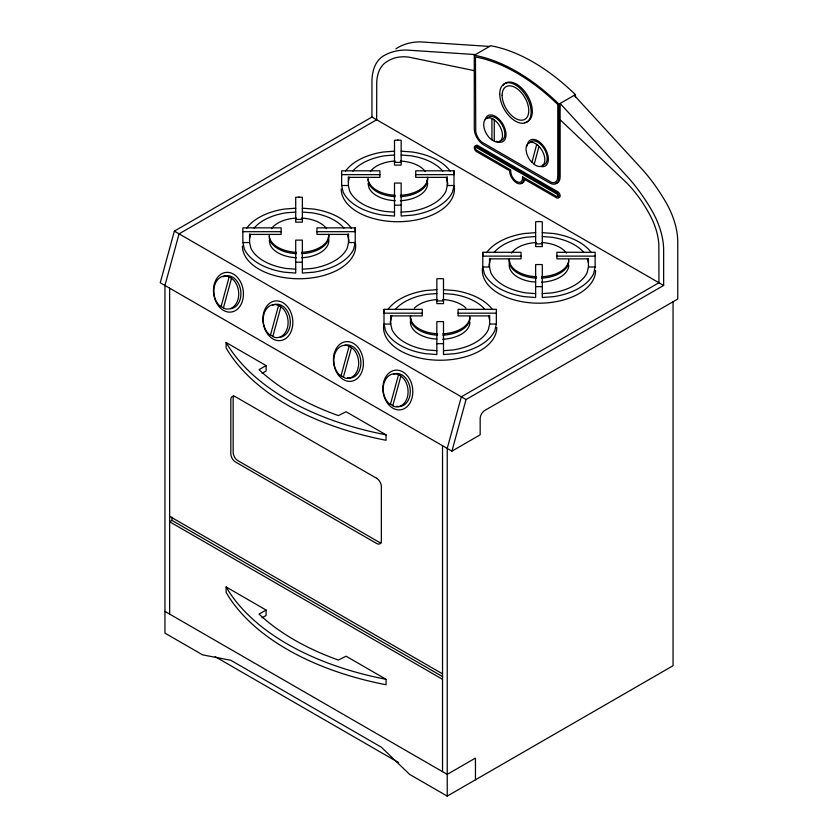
<?xml version="1.0" encoding="UTF-8"?>
<svg xmlns="http://www.w3.org/2000/svg" width="838" height="838" viewBox="0 0 838 838"><rect width="100%" height="100%" fill="white"/><g stroke="black" fill="none" stroke-linecap="round" stroke-linejoin="round"><path stroke-width="1.26" d="M249.567 238.715L250.583 234.284M348.367 181.678L349.373 177.247M348.493 234.41L316.953 234.41L316.953 227.852L355.207 227.852L355.207 242.559L353.709 249.096A56.607 32.682 0 0 1 313.684 272.203L302.361 273.062L302.361 240.118L295.709 240.118L295.709 273.062L284.375 272.203A56.607 32.682 0 0 1 244.35 249.096L242.863 242.559L242.863 227.852L281.118 227.852L281.118 234.41L249.567 234.41M390.707 315.895L422.258 315.895L422.258 309.337L384.003 309.337L384.003 313.182L422.258 313.182M391.723 315.769L390.267 322.117L391.975 329.575A49.903 28.806 0 0 0 427.254 349.949L436.839 350.682M447.293 177.363L415.742 177.363L415.742 170.805L453.997 170.805L453.997 185.512L452.51 192.059A56.607 32.682 0 0 1 412.485 215.167L401.161 216.026L401.161 183.072L394.499 183.072L394.499 216.026L383.176 215.167A56.607 32.682 0 0 1 343.151 192.059L341.653 185.512L341.653 170.805L379.918 170.805L379.918 177.363L348.367 177.363M489.507 258.848L521.047 258.848L521.047 252.29L482.793 252.29L482.793 256.135L521.047 256.135M490.513 258.733L489.067 265.08L490.764 272.539A49.903 28.806 0 0 0 526.055 292.912L535.639 293.635M489.633 315.538L489.633 324.044L488.365 329.575A49.903 28.806 0 0 1 453.086 349.949L443.501 350.682M384.003 309.337L384.003 324.044L385.49 330.581A56.607 32.682 0 0 0 425.515 353.688L436.839 354.547L436.839 321.603L443.501 321.603L443.501 354.547L454.825 353.688A56.607 32.682 0 0 0 494.849 330.581L496.347 324.044L496.347 309.337L458.082 309.337L458.082 315.895L489.633 315.895M588.433 258.502L588.433 266.997L587.166 272.539A49.903 28.806 0 0 1 551.886 292.912L542.291 293.635M482.793 252.29L482.793 266.997L484.291 273.544A56.607 32.682 0 0 0 524.316 296.652L535.639 297.511L535.639 264.557L542.291 264.557L542.291 297.511L553.625 296.652A56.607 32.682 0 0 0 593.65 273.544L595.137 266.997L595.137 252.29L556.882 252.29L556.882 258.848L588.433 258.848M531.91 162.321L536.697 144.461M534.183 164.332L538.97 146.472M555.437 183.501A13.303 7.678 60 0 0 560.14 176.808L560.14 103.462L629.139 178.62A120.588 69.627 60 0 1 652.048 210.893A56.68 32.724 60 0 1 663.644 249.975L663.644 285.454L371.957 117.048L174.356 231.131L160.247 282.741L451.933 451.137L480.164 434.838L480.164 418.55A6.652 3.844 -60 0 1 484.867 410.4L677.753 299.03L677.753 241.836A56.68 32.724 60 0 0 666.158 202.744A120.588 69.627 60 0 0 643.249 170.47L574.25 95.323M221.012 306.781L229.162 276.98M223.358 308.143L231.508 278.342M270.412 335.305L278.562 305.503M272.759 336.666L280.908 306.855M340.972 376.042L349.132 346.241M343.329 377.404L351.478 347.602M390.372 404.565L398.521 374.764M392.729 405.927L400.878 376.115M451.933 451.137L466.043 399.527L663.644 285.454M474.277 55.256A184.632 106.594 60 0 1 558.967 104.142L558.967 177.488A13.303 7.678 60 0 1 549.55 182.914L483.694 144.89A13.303 7.678 60 0 1 474.277 128.591L474.277 55.256L490.743 45.744A184.632 106.594 60 0 1 575.423 94.642L575.423 97.208M558.967 104.142L575.423 94.642M266.096 365.578L259.068 369.642L259.445 370.029A243.669 140.679 0 0 0 338.374 415.596L346.084 411.751L386.067 434.838L386.067 440.275A253.663 146.451 0 0 1 226.113 347.927L226.113 342.491L266.096 365.578L266.096 371.014L262.084 373.329M442.611 676.633L172.01 520.408L169.653 521.76L442.527 679.304M266.096 610.043L259.068 614.097L259.445 614.484A243.669 140.679 0 0 0 338.374 660.051L346.084 656.217L386.067 679.304L386.067 684.74A253.663 146.451 0 0 1 226.113 592.382L226.113 586.956L266.096 610.043L266.096 615.469L262.084 617.795M474.182 70.612L409.174 57.194A82.679 47.735 60 0 0 386.926 61.614L385.333 62.672A50.029 28.88 60 0 0 376.744 81.715L376.66 119.761L179.07 233.844L164.95 285.454L164.95 633.13L202.587 654.855L230.817 660.292L381.363 747.213L409.593 774.375L447.23 796.1L673.05 665.728L673.05 301.533M394.499 151.165L383.176 152.024A56.607 32.682 0 0 0 345.528 171.088M394.499 155.04L384.914 155.763A49.903 28.806 0 0 0 352.882 171.088M295.709 208.201L284.375 209.06A56.607 32.682 0 0 0 246.728 228.125M295.709 212.077L286.114 212.81A49.903 28.806 0 0 0 254.082 228.125M401.161 205.163L394.499 205.163M401.161 212.15L410.746 211.427A49.903 28.806 0 0 0 446.026 191.054L447.733 183.595L446.277 177.247M535.639 232.65L524.316 233.509A56.607 32.682 0 0 0 486.669 252.573M535.639 236.526L526.055 237.248A49.903 28.806 0 0 0 494.011 252.573M302.361 262.2L295.709 262.2M302.361 269.187L311.946 268.464A49.903 28.806 0 0 0 347.236 248.09L348.933 240.632L347.487 234.284M436.839 289.686L425.515 290.556A56.607 32.682 0 0 0 387.868 309.61M436.839 293.562L427.254 294.295A49.903 28.806 0 0 0 395.222 309.61M542.291 286.648L535.639 286.648M443.501 343.685L436.839 343.685M394.499 162.383L401.161 162.383M341.653 174.65L379.918 174.65M415.742 174.65L453.997 174.65L453.997 170.805M341.653 185.512L348.367 185.512L349.635 191.054A49.903 28.806 0 0 0 384.914 211.427L394.499 212.15M453.997 185.512L447.293 185.512L447.293 177.017M295.709 219.43L302.361 219.43M242.863 231.686L281.118 231.686M316.953 231.686L355.207 231.686L355.207 227.852M242.863 242.559L249.567 242.559L250.834 248.09A49.903 28.806 0 0 0 286.114 268.464L295.709 269.187M355.207 242.559L348.493 242.559L348.493 234.053M535.639 243.868L542.291 243.868M556.882 256.135L595.137 256.135M482.793 266.997L489.507 266.997L489.507 258.502M588.433 266.997L595.137 266.997M436.839 300.915L443.501 300.915M458.082 313.182L496.347 313.182M384.003 324.044L390.707 324.044L390.707 315.538M489.633 324.044L496.347 324.044M489.57 46.425L420.571 41.9A120.588 69.627 60 0 0 397.662 47.724A56.68 32.724 60 0 0 395.903 48.908M475.46 54.575L406.451 50.05A120.588 69.627 60 0 0 383.553 55.874A56.68 32.724 60 0 0 371.957 81.579L371.957 117.048M401.161 151.165L412.485 152.024A56.607 32.682 0 0 1 450.132 171.088M401.161 155.04L410.746 155.763A49.903 28.806 0 0 1 442.778 171.088M302.361 208.201L313.684 209.06A56.607 32.682 0 0 1 351.332 228.125M302.361 212.077L311.946 212.81A49.903 28.806 0 0 1 343.989 228.125M542.291 232.65L553.625 233.509A56.607 32.682 0 0 1 591.272 252.573M542.291 236.526L551.886 237.248A49.903 28.806 0 0 1 583.918 252.573M535.639 282.018L531.261 281.683A29.77 17.189 0 0 1 509.776 261.728M443.501 289.686L454.825 290.556A56.607 32.682 0 0 1 492.472 309.61M443.501 293.562L453.086 294.295A49.903 28.806 0 0 1 485.118 309.61M436.839 339.055L432.471 338.72A29.77 17.189 0 0 1 410.976 318.765M174.356 231.131L466.043 399.527M169.653 516.334L442.527 673.867M164.95 611.394L447.23 774.375L475.46 758.076L475.46 779.801M215.209 656.709L398.459 762.507M560.14 119.761L626.426 182.621A82.679 47.735 60 0 1 648.664 212.726L650.257 215.617A50.029 28.88 60 0 1 658.846 244.591L658.93 282.741L461.34 396.814L447.23 448.424L447.23 796.1M587.417 258.733L588.433 263.163M488.627 315.769L489.633 320.2M368.06 183.595L369.076 188.047A29.77 17.189 0 0 0 395.243 200.711M269.26 240.632L270.276 245.084A29.77 17.189 0 0 0 296.443 257.758M494.273 119.96L494.273 141.308M491.916 118.598L491.916 139.946M442.527 445.711L442.527 771.651M348.367 177.017L348.367 185.512M249.567 234.053L249.567 242.559M172.01 517.151L172.01 520.408M169.653 288.167L169.653 614.118M386.067 434.838A253.663 146.451 0 0 1 226.113 342.491M386.067 679.304A253.663 146.451 0 0 1 226.113 586.956M233.802 395.819A6.652 3.844 60 0 0 233.163 398.176L233.163 452.499A6.652 3.844 60 0 0 237.877 460.649L379.006 542.134A6.652 3.844 60 0 0 381.363 542.762M344.03 345.57A16.634 12.361 81.8 0 1 360.769 360.55A16.634 12.361 81.8 0 1 347.487 377.854M496.777 327.553A56.607 32.682 0 0 1 438.065 360.214A56.607 32.682 0 0 1 383.72 325.123M487.307 118.462A13.293 7.678 60 0 1 502.098 124.757A13.293 7.678 60 0 1 500.15 140.7M469.94 322.117A29.77 17.189 0 0 1 442.757 339.243M469.94 318.042A29.77 17.189 0 0 1 442.757 335.169M437.583 335.169A29.77 17.189 0 0 1 410.662 315.8M469.94 316.691A29.77 17.189 0 0 1 442.757 333.807M437.583 333.807A29.77 17.189 0 0 1 410.4 316.691M414.391 308.091A29.77 17.189 0 0 1 437.583 299.564M442.757 299.564A29.77 17.189 0 0 1 465.949 308.091M485.223 119.53A14.969 8.642 60 0 1 496.986 117.383A14.969 8.642 60 0 1 506.026 135.054A14.969 8.642 60 0 1 496.368 141.297M527.249 145.885A14.969 8.642 60 0 1 537.483 140.637A14.969 8.642 60 0 1 548.262 157.314A14.969 8.642 60 0 1 540.531 166.427M568.74 261.006A29.77 17.189 0 0 1 541.558 278.132M536.383 278.132A29.77 17.189 0 0 1 509.452 258.764M568.74 259.644A29.77 17.189 0 0 1 541.558 276.77M536.383 276.77A29.77 17.189 0 0 1 509.2 259.644M511.463 253.076A29.77 17.189 0 0 1 536.383 242.528M541.558 242.528A29.77 17.189 0 0 1 566.467 253.076M393.431 374.094A16.634 12.361 81.8 0 1 410.17 389.073A16.634 12.361 81.8 0 1 396.887 406.367M503.02 85.413A22.207 12.821 60 0 1 527.72 95.92A22.207 12.821 60 0 1 524.473 122.568M595.577 270.517A56.607 32.682 0 0 1 535.796 303.147A56.607 32.682 0 0 1 482.709 266.861M272.465 305.283A16.634 12.361 81.8 0 1 289.707 316.953A16.634 12.361 81.8 0 1 280.164 337.232M328.224 237.28A29.77 17.189 0 0 1 301.617 257.758M328.548 234.315A29.77 17.189 0 0 1 301.617 253.684M296.443 253.684A29.77 17.189 0 0 1 269.26 236.557M328.8 235.206A29.77 17.189 0 0 1 301.617 252.322M296.443 252.322A29.77 17.189 0 0 1 269.26 235.206M271.533 228.627A29.77 17.189 0 0 1 296.443 218.079M301.617 218.079A29.77 17.189 0 0 1 326.537 228.627M355.291 242.412A56.607 32.682 0 0 1 302.204 278.698A56.607 32.682 0 0 1 242.423 246.068M475.46 146.922A3.331 1.917 60 0 1 477.807 145.571L557.783 191.745A3.331 1.917 60 0 1 560.119 195.453A3.331 1.917 60 0 1 558.391 197.433M568.74 265.08A29.77 17.189 0 0 1 541.558 282.207M524.609 180.128A9.983 5.761 60 0 1 521.33 183.187M529.647 142.91A13.293 7.678 60 0 1 544.438 149.195A13.293 7.678 60 0 1 542.49 165.149M223.065 276.76A16.634 12.361 81.8 0 1 240.307 288.44A16.634 12.361 81.8 0 1 230.764 308.719M427.6 178.159A29.77 17.189 0 0 1 400.417 195.285M395.243 195.285A29.77 17.189 0 0 1 368.06 178.159M370.323 171.591A29.77 17.189 0 0 1 395.243 161.043M400.417 161.043A29.77 17.189 0 0 1 425.327 171.591M454.28 186.591A56.607 32.682 0 0 1 399.936 221.693A56.607 32.682 0 0 1 341.223 189.032M427.338 177.279A29.77 17.189 0 0 1 400.417 196.647M395.243 196.647A29.77 17.189 0 0 1 368.06 179.521M427.024 180.233A29.77 17.189 0 0 1 400.417 200.711M522.65 176.891L522.294 179.793A8.307 4.798 60 0 1 516.617 181.542A8.307 4.798 60 0 1 510.95 173.246L510.593 169.925L476.33 150.086A1.645 0.953 60 0 1 475.46 148.295A1.645 0.953 60 0 1 476.33 147.488L556.914 194.007A1.645 0.953 60 0 1 557.773 195.809A1.645 0.953 60 0 1 556.914 196.616L522.65 176.891M557.783 176.713L557.5 179.091A11.627 6.714 60 0 1 551.676 182.454L481.557 141.968A11.627 6.714 60 0 1 475.743 131.901L475.46 56.932L481.462 58.231A182.967 105.64 60 0 1 551.781 98.832L557.783 104.467L557.783 176.713M397.83 140.051L394.499 140.302L394.499 165.107L401.161 165.107L401.161 140.302L397.83 140.051M299.03 197.087L295.709 197.339L295.709 222.143L302.361 222.143L302.361 197.339L299.03 197.087M538.97 221.536L535.639 221.787L535.639 246.592L542.291 246.592L542.291 221.787L538.97 221.536M440.17 278.572L436.839 278.824L436.839 303.628L443.501 303.628L443.501 278.824L440.17 278.572M230.387 277.462L227.203 276.215A16.634 12.361 81.8 0 0 214.497 285.768A16.634 12.361 81.8 0 0 219.231 305.388L225.317 308.908A16.634 12.361 81.8 0 0 238.023 299.355A16.634 12.361 81.8 0 0 233.289 279.735L230.387 277.462M279.787 305.985L276.603 304.739A16.634 12.361 81.8 0 0 263.897 314.292A16.634 12.361 81.8 0 0 268.621 333.912L274.717 337.421A16.634 12.361 81.8 0 0 287.424 327.868A16.634 12.361 81.8 0 0 282.689 308.248L279.787 305.985M350.357 346.723L347.173 345.476A16.634 12.361 81.8 0 0 334.467 355.029A16.634 12.361 81.8 0 0 339.191 374.649L345.287 378.168A16.634 12.361 81.8 0 0 357.994 368.615A16.634 12.361 81.8 0 0 353.259 348.996L350.357 346.723M399.757 375.246L396.573 373.999A16.634 12.361 81.8 0 0 383.867 383.553A16.634 12.361 81.8 0 0 388.591 403.172L394.677 406.692A16.634 12.361 81.8 0 0 407.383 397.139A16.634 12.361 81.8 0 0 402.659 377.519L399.757 375.246M493.1 119.101L490.67 118.064A13.293 7.678 60 0 0 483.694 124.527A13.293 7.678 60 0 0 490.67 139.024L495.53 141.842A13.293 7.678 60 0 0 502.496 135.379A13.293 7.678 60 0 0 495.53 120.871L493.1 119.101M556.61 192.426L476.633 146.252A3.331 1.917 60 0 0 474.277 147.603A3.331 1.917 60 0 0 476.633 151.678L509.567 170.69A9.983 5.761 60 0 0 516.617 182.914A9.983 5.761 60 0 0 523.677 178.84L556.61 197.852A3.331 1.917 60 0 0 558.967 196.501A3.331 1.917 60 0 0 556.61 192.426M376.66 478.299L235.52 396.814A6.652 3.844 60 0 0 230.817 399.537L230.817 453.861A6.652 3.844 60 0 0 235.52 462.01L376.66 543.495A6.652 3.844 60 0 0 381.363 540.772L381.363 486.449A6.652 3.844 60 0 0 376.66 478.299M537.87 145.32L535.44 143.539A13.293 7.678 60 0 0 526.358 146.346A13.293 7.678 60 0 0 530.737 161.085L535.44 165.254A13.293 7.678 60 0 0 544.522 162.446A13.293 7.678 60 0 0 540.143 147.708L537.87 145.32M263.729 312.605A19.986 14.854 81.8 0 0 280.636 340.563A19.986 14.854 81.8 0 0 289.225 309.128A19.986 14.854 81.8 0 0 263.729 312.605M214.329 284.082A19.986 14.854 81.8 0 0 231.236 312.04A19.986 14.854 81.8 0 0 239.825 280.604A19.986 14.854 81.8 0 0 214.329 284.082M383.699 381.866A19.986 14.854 81.8 0 0 400.595 409.824A19.986 14.854 81.8 0 0 409.195 378.388A19.986 14.854 81.8 0 0 383.699 381.866M334.299 353.343A19.986 14.854 81.8 0 0 351.195 381.3A19.986 14.854 81.8 0 0 359.795 349.865A19.986 14.854 81.8 0 0 334.299 353.343M499.741 93.95A22.207 12.821 60 0 0 523.3 123.249A22.207 12.821 60 0 0 523.3 91.845A22.207 12.821 60 0 0 499.741 93.95M502.119 95.323A18.855 10.884 60 0 0 522.105 120.19A18.855 10.884 60 0 0 522.105 93.531A18.855 10.884 60 0 0 502.119 95.323"/></g></svg>
